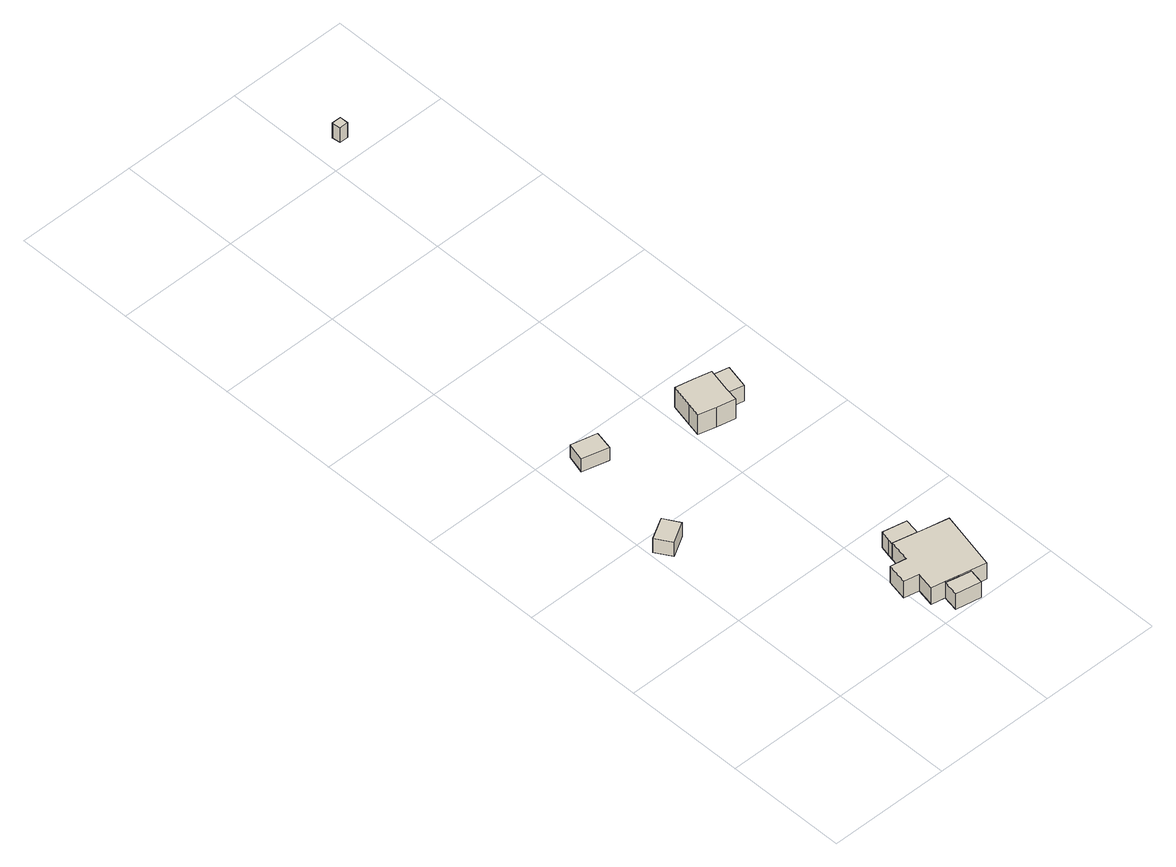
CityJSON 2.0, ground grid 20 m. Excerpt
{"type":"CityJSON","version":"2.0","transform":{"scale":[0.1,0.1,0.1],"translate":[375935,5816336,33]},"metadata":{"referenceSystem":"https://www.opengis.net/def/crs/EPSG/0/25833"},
"CityObjects":{
"building1":{"type":"Building","attributes":{"Gemeindeschluessel":"11000005","BezugspunktDach":"2200","function":"31001_1312","measuredHeight":3.03,"storeysAboveGround":1},"address":[{"country":"Germany","locality":"Berlin","thoroughfareNumber":"16","thoroughfareName":"Straße 264"}],"geometry":[{"type":"Solid","lod":"1","boundaries":[[[[0,1,2,3]],[[4,5,6,7]],[[4,7,3,2]],[[5,4,2,1]],[[6,5,1,0]],[[7,6,0,3]]]]}]},
"building2":{"type":"Building","attributes":{"Gemeindeschluessel":"11000005","BezugspunktDach":"2200","function":"31001_3200","measuredHeight":2.47,"storeysAboveGround":1},"address":[{"country":"Germany","locality":"Berlin","thoroughfareNumber":"16 (1)","thoroughfareName":"Straße 264"}],"geometry":[{"type":"Solid","lod":"1","boundaries":[[[[8,9,10,11]],[[12,13,14,15]],[[12,15,11,10]],[[13,12,10,9]],[[14,13,9,8]],[[15,14,8,11]]]]}]},
"building3":{"type":"Building","attributes":{"Gemeindeschluessel":"11000005","function":"31001_1010"},"address":[{"country":"Germany","locality":"Berlin","thoroughfareNumber":"14","thoroughfareName":"Straße 264"}],"children":["building3-1","building3-2","building3-3"]},
"building3-1":{"type":"BuildingPart","attributes":{"BezugspunktDach":"2200","measuredHeight":3.98,"storeysAboveGround":1},"parents":["building3"],"geometry":[{"type":"MultiSurface","lod":"1","boundaries":[[[16,17,18,19,20,21,22,23,24,25,26,27,28,29]],[[30,31,32,33,34,35,36,37,38,39,40,41,42,43]],[[30,43,29,28]],[[31,30,28,27]],[[32,31,27,26]],[[44,45,26,25]],[[34,33,25,24]],[[35,34,24,23]],[[36,35,23,22]],[[37,36,22,21]],[[46,47,21,20]],[[39,38,20,19]],[[40,39,19,18],[40,48,49,39]],[[41,40,18,17]],[[42,41,17,16]],[[43,42,16,29]],[[33,32,45,44]],[[38,37,47,46]],[[48,40,39,49]]]}]},
"building3-2":{"type":"BuildingPart","attributes":{"BezugspunktDach":"2200","measuredHeight":2.98,"storeysAboveGround":1},"parents":["building3"],"geometry":[{"type":"MultiSurface","lod":"1","boundaries":[[[44,50,51,52,53,45]],[[54,55,56,57,33,32]],[[54,32,45,53]],[[55,54,53,52]],[[56,55,52,51]],[[57,56,51,50]],[[33,57,50,44]],[[58,32,33,44,45]]]}]},
"building3-3":{"type":"BuildingPart","attributes":{"BezugspunktDach":"2200","measuredHeight":3.4,"storeysAboveGround":1},"parents":["building3"],"geometry":[{"type":"MultiSurface","lod":"1","boundaries":[[[59,47,49,48,60]],[[40,39,37,61,62]],[[40,62,60,48]],[[37,39,49,46,38,37,47]],[[61,37,47,59]],[[62,61,59,60]],[[40,48,49,39]],[[47,37,38,46]]]}]},
"building4":{"type":"Building","attributes":{"Gemeindeschluessel":"11000005","function":"31001_1312"},"address":[{"country":"Germany","locality":"Berlin","thoroughfareNumber":"16 (2)","thoroughfareName":"Straße 264"}],"children":["building4-1","building4-2"]},
"building4-1":{"type":"BuildingPart","attributes":{"BezugspunktDach":"2200","measuredHeight":4.48,"storeysAboveGround":1},"parents":["building4"],"geometry":[{"type":"MultiSurface","lod":"1","boundaries":[[[63,64,65,66,67,68,69,70]],[[71,72,73,74,75,76,77,78]],[[71,78,70,69]],[[72,71,69,68]],[[73,72,68,67]],[[74,73,67,66]],[[79,80,74,66,65]],[[76,75,65,64]],[[77,76,64,63]],[[78,77,63,70]],[[75,74,80,79]]]}]},
"building4-2":{"type":"BuildingPart","attributes":{"BezugspunktDach":"2200","measuredHeight":3.13,"storeysAboveGround":1},"parents":["building4"],"geometry":[{"type":"Solid","lod":"1","boundaries":[[[[81,82,80,79]],[[74,83,84,75]],[[83,74,80,82]],[[84,83,82,81]],[[75,84,81,79]],[[79,80,74,75]]]]}]},
"building5":{"type":"Building","attributes":{"Gemeindeschluessel":"11000005","BezugspunktDach":"2200","function":"51009_1610","measuredHeight":2.9,"storeysAboveGround":0},"address":[{"country":"Germany","locality":"Berlin"}],"geometry":[{"type":"Solid","lod":"1","boundaries":[[[[85,86,87,88]],[[89,90,91,92]],[[89,92,88,87]],[[90,89,87,86]],[[91,90,86,85]],[[92,91,85,88]]]]}]}
},
"vertices":[
[21,348,31],[55,368,31],[40,394,31],[5,374,31],[40,394,4],[55,368,4],[21,348,4],[5,374,4],
[86,543,27],[93,574,27],[51,584,27],[43,554,27],[51,584,2],[93,574,2],[86,543,2],[43,554,2],
[217,69,35],[211,39,35],[233,35,35],[254,30,35],[255,30,35],[274,26,35],[299,21,35],[321,118,35],[276,128,35],[272,129,35],[232,138,35],[225,103,35],[199,108,35],[192,74,35],[199,108,3],[225,103,3],[232,138,3],[272,129,3],[276,128,3],[321,118,3],[299,21,3],[274,26,3],[255,30,3],[254,30,3],[233,35,3],[211,39,3],[217,69,3],[192,74,3],[272,129,33],[232,138,33],[255,30,33],[274,26,33],[233,35,33],[254,30,33],
[274,138,33],[277,156,33],[238,164,33],[234,147,33],[234,147,3],[238,164,3],[277,156,3],[274,138,3],[232,138,19],
[269,1,33],[228,9,33],[269,1,3],[228,9,3],
[235,487,41],[265,480,41],[269,502,41],[278,541,41],[249,548,41],[220,554,41],[211,516,41],[206,494,41],[211,516,3],[220,554,3],[249,548,3],[278,541,3],[269,502,3],[265,480,3],[235,487,3],[206,494,3],[269,502,34],[278,541,34],
[296,496,34],[305,535,34],[305,535,3],[296,496,3],
[234,1227,43],[248,1227,43],[248,1241,43],[233,1241,43],[248,1241,14],[248,1227,14],[234,1227,14],[233,1241,14]
]}
